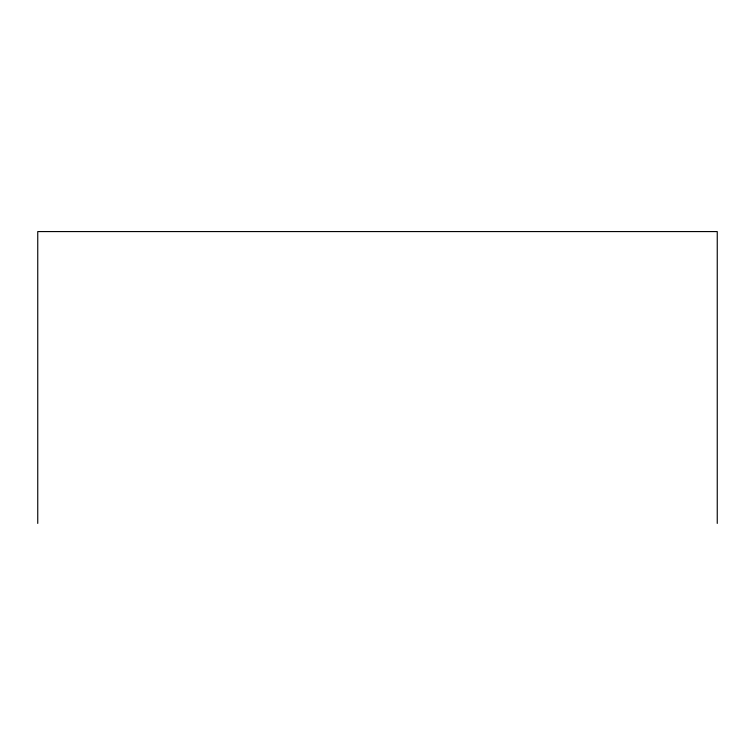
<?xml version="1.0" encoding="UTF-8"?>
<svg xmlns="http://www.w3.org/2000/svg" width="755" height="755" viewBox="0 0 755 755"><rect width="100%" height="100%" fill="white"/><g stroke="black" fill="none" stroke-linecap="round" stroke-linejoin="round"><path stroke-width="1.13" d="M717.25 523.423L717.25 231.577L37.75 231.577L37.75 523.423"/></g></svg>
